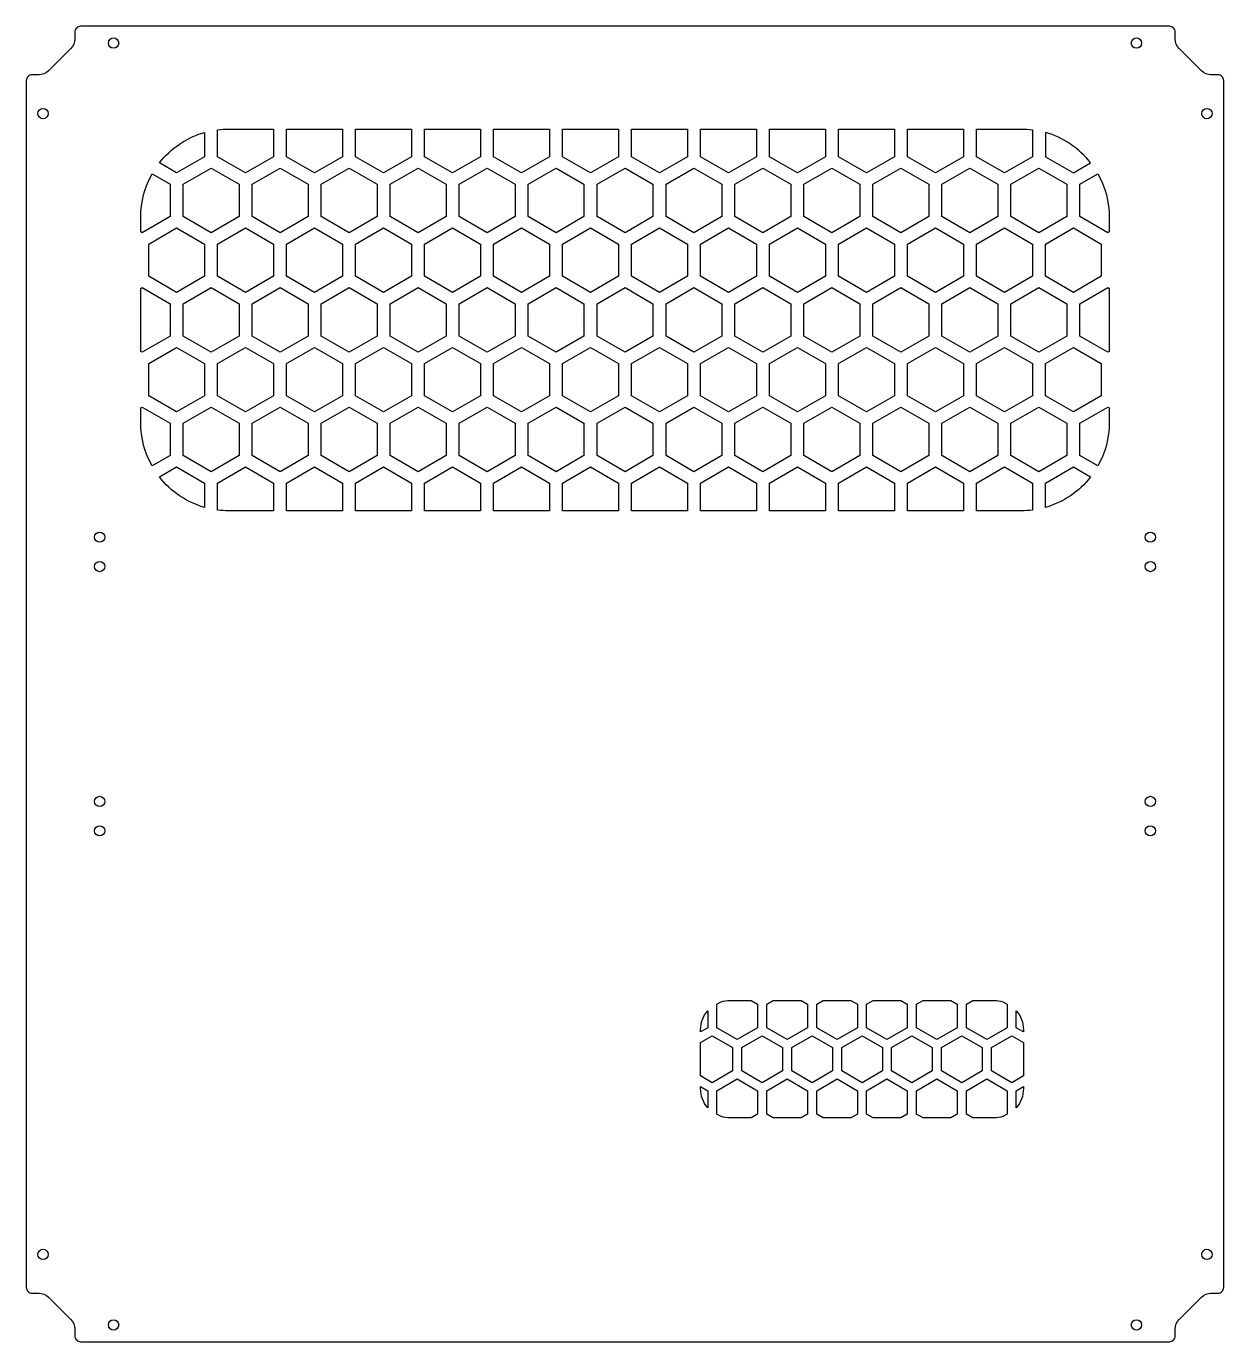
# Model space of a CAD drawing. Header units: millimetres. Extents: x -204 to 204, y 21 to 469.
import ezdxf

# ---------------------------------------------------------------- set-up
doc = ezdxf.new("R2010")
doc.units = ezdxf.units.MM
doc.layers.get('0').update_dxf_attribs({"linetype": 'CONTINUOUS'})

msp = doc.modelspace()

# ---------------------------------------------------------------- linework, layer by layer
for points in [[(-185.48, 469, 0.414214), (-187.48, 467), (-187.48, 464.66, -0.198912), (-188.79, 461.47), (-196.45, 453.82, -0.198912), (-199.63, 452.5), (-201.98, 452.5, 0.414214), (-203.98, 450.5), (-203.98, 39.5, 0.414214), (-201.98, 37.5), (-199.63, 37.5, -0.198912), (-196.45, 36.18), (-188.79, 28.53, -0.198912), (-187.48, 25.34), (-187.48, 23, 0.414214), (-185.48, 21), (185.48, 21, 0.414214), (187.48, 23), (187.48, 25.34, -0.198912), (188.79, 28.53), (196.45, 36.18, -0.198912), (199.63, 37.5), (201.98, 37.5, 0.414214), (203.98, 39.5), (203.98, 450.5, 0.414214), (201.98, 452.5), (199.63, 452.5, -0.198912), (196.45, 453.82), (188.79, 461.47, -0.198912), (187.48, 464.66), (187.48, 467, 0.414214), (185.48, 469)], [(-143.22, 432.85), (-143.22, 424.55), (-152.75, 419.05), (-158.65, 422.46, -0.158894)], [(-119.72, 434), (-119.72, 424.55), (-129.25, 419.05), (-138.78, 424.55), (-138.78, 433.76, -0.031563), (-135, 434)], [(138.78, 433.76), (138.78, 424.55), (129.25, 419.05), (119.72, 424.55), (119.72, 434), (135, 434, -0.031563)], [(158.65, 422.46, 0.158894), (143.22, 432.85), (143.22, 424.55), (152.75, 419.05)], [(-161.12, 418.75), (-154.97, 415.2), (-154.97, 404.2), (-164.5, 398.7), (-165, 398.99), (-165, 404, -0.12924)], [(165, 398.99), (164.5, 398.7), (154.97, 404.2), (154.97, 415.2), (161.12, 418.75, -0.12924), (165, 404)], [(-165, 339.01), (-164.5, 339.3), (-154.97, 333.8), (-154.97, 322.8), (-161.12, 319.25, -0.12924), (-165, 334)], [(161.12, 319.25), (154.97, 322.8), (154.97, 333.8), (164.5, 339.3), (165, 339.01), (165, 334, -0.12924)], [(-158.65, 315.54), (-152.75, 318.95), (-143.22, 313.45), (-143.22, 305.15, -0.158894)], [(-138.78, 304.24), (-138.78, 313.45), (-129.25, 318.95), (-119.72, 313.45), (-119.72, 304), (-135, 304, -0.031563)], [(119.72, 304), (119.72, 313.45), (129.25, 318.95), (138.78, 313.45), (138.78, 304.24, -0.031563), (135, 304)], [(143.22, 305.15), (143.22, 313.45), (152.75, 318.95), (158.65, 315.54, -0.158894)], [(42.97, 137.2), (45.18, 135.92), (45.18, 127.92), (38.25, 123.92), (31.32, 127.92), (31.32, 135.92), (32.72, 136.73, -0.07709), (35.75, 137.2)], [(118.53, 137.2), (125.75, 137.2, -0.07709), (128.78, 136.73), (130.18, 135.92), (130.18, 127.92), (123.25, 123.92), (116.32, 127.92), (116.32, 135.92)], [(28.18, 133.73), (28.18, 127.92), (25.75, 126.52), (25.75, 127.2, -0.179855)], [(135.75, 126.52), (133.32, 127.92), (133.32, 133.73, -0.179855), (135.75, 127.2)], [(25.75, 107.88), (28.18, 106.48), (28.18, 100.67, -0.179855), (25.75, 107.2)], [(32.72, 97.67), (31.32, 98.48), (31.32, 106.48), (38.25, 110.48), (45.18, 106.48), (45.18, 98.48), (42.97, 97.2), (35.75, 97.2, -0.07709)], [(118.53, 97.2), (116.32, 98.48), (116.32, 106.48), (123.25, 110.48), (130.18, 106.48), (130.18, 98.48), (128.78, 97.67, -0.07709), (125.75, 97.2)], [(133.32, 100.67), (133.32, 106.48), (135.75, 107.88), (135.75, 107.2, -0.179855)]]:
    msp.add_lwpolyline(points, format="xyb", close=True)
for points in [[(-96.22, 434), (-96.22, 424.55), (-105.75, 419.05), (-115.28, 424.55), (-115.28, 434)], [(-72.72, 434), (-72.72, 424.55), (-82.25, 419.05), (-91.78, 424.55), (-91.78, 434)], [(-49.22, 434), (-49.22, 424.55), (-58.75, 419.05), (-68.28, 424.55), (-68.28, 434)], [(-25.72, 434), (-25.72, 424.55), (-35.25, 419.05), (-44.78, 424.55), (-44.78, 434)], [(-2.22, 434), (-2.22, 424.55), (-11.75, 419.05), (-21.28, 424.55), (-21.28, 434)], [(21.28, 434), (21.28, 424.55), (11.75, 419.05), (2.22, 424.55), (2.22, 434)], [(44.78, 434), (44.78, 424.55), (35.25, 419.05), (25.72, 424.55), (25.72, 434)], [(68.28, 434), (68.28, 424.55), (58.75, 419.05), (49.22, 424.55), (49.22, 434)], [(91.78, 434), (91.78, 424.55), (82.25, 419.05), (72.72, 424.55), (72.72, 434)], [(115.28, 434), (115.28, 424.55), (105.75, 419.05), (96.22, 424.55), (96.22, 434)], [(-150.53, 415.2), (-141, 420.7), (-131.47, 415.2), (-131.47, 404.2), (-141, 398.7), (-150.53, 404.2)], [(-127.03, 415.2), (-117.5, 420.7), (-107.97, 415.2), (-107.97, 404.2), (-117.5, 398.7), (-127.03, 404.2)], [(-103.53, 415.2), (-94, 420.7), (-84.47, 415.2), (-84.47, 404.2), (-94, 398.7), (-103.53, 404.2)], [(-80.03, 415.2), (-70.5, 420.7), (-60.97, 415.2), (-60.97, 404.2), (-70.5, 398.7), (-80.03, 404.2)], [(-56.53, 415.2), (-47, 420.7), (-37.47, 415.2), (-37.47, 404.2), (-47, 398.7), (-56.53, 404.2)], [(-33.03, 415.2), (-23.5, 420.7), (-13.97, 415.2), (-13.97, 404.2), (-23.5, 398.7), (-33.03, 404.2)], [(-9.53, 415.2), (0, 420.7), (9.53, 415.2), (9.53, 404.2), (0, 398.7), (-9.53, 404.2)], [(13.97, 415.2), (23.5, 420.7), (33.03, 415.2), (33.03, 404.2), (23.5, 398.7), (13.97, 404.2)], [(37.47, 415.2), (47, 420.7), (56.53, 415.2), (56.53, 404.2), (47, 398.7), (37.47, 404.2)], [(60.97, 415.2), (70.5, 420.7), (80.03, 415.2), (80.03, 404.2), (70.5, 398.7), (60.97, 404.2)], [(84.47, 415.2), (94, 420.7), (103.53, 415.2), (103.53, 404.2), (94, 398.7), (84.47, 404.2)], [(107.97, 415.2), (117.5, 420.7), (127.03, 415.2), (127.03, 404.2), (117.5, 398.7), (107.97, 404.2)], [(131.47, 415.2), (141, 420.7), (150.53, 415.2), (150.53, 404.2), (141, 398.7), (131.47, 404.2)], [(-162.28, 394.85), (-152.75, 400.35), (-143.22, 394.85), (-143.22, 383.85), (-152.75, 378.35), (-162.28, 383.85)], [(-138.78, 394.85), (-129.25, 400.35), (-119.72, 394.85), (-119.72, 383.85), (-129.25, 378.35), (-138.78, 383.85)], [(-115.28, 394.85), (-105.75, 400.35), (-96.22, 394.85), (-96.22, 383.85), (-105.75, 378.35), (-115.28, 383.85)], [(-91.78, 394.85), (-82.25, 400.35), (-72.72, 394.85), (-72.72, 383.85), (-82.25, 378.35), (-91.78, 383.85)], [(-68.28, 394.85), (-58.75, 400.35), (-49.22, 394.85), (-49.22, 383.85), (-58.75, 378.35), (-68.28, 383.85)], [(-44.78, 394.85), (-35.25, 400.35), (-25.72, 394.85), (-25.72, 383.85), (-35.25, 378.35), (-44.78, 383.85)], [(-21.28, 394.85), (-11.75, 400.35), (-2.22, 394.85), (-2.22, 383.85), (-11.75, 378.35), (-21.28, 383.85)], [(2.22, 394.85), (11.75, 400.35), (21.28, 394.85), (21.28, 383.85), (11.75, 378.35), (2.22, 383.85)], [(25.72, 394.85), (35.25, 400.35), (44.78, 394.85), (44.78, 383.85), (35.25, 378.35), (25.72, 383.85)], [(49.22, 394.85), (58.75, 400.35), (68.28, 394.85), (68.28, 383.85), (58.75, 378.35), (49.22, 383.85)], [(72.72, 394.85), (82.25, 400.35), (91.78, 394.85), (91.78, 383.85), (82.25, 378.35), (72.72, 383.85)], [(96.22, 394.85), (105.75, 400.35), (115.28, 394.85), (115.28, 383.85), (105.75, 378.35), (96.22, 383.85)], [(119.72, 394.85), (129.25, 400.35), (138.78, 394.85), (138.78, 383.85), (129.25, 378.35), (119.72, 383.85)], [(143.22, 394.85), (152.75, 400.35), (162.28, 394.85), (162.28, 383.85), (152.75, 378.35), (143.22, 383.85)], [(-165, 379.71), (-164.5, 380), (-154.97, 374.5), (-154.97, 363.5), (-164.5, 358), (-165, 358.29)], [(-150.53, 374.5), (-141, 380), (-131.47, 374.5), (-131.47, 363.5), (-141, 358), (-150.53, 363.5)], [(-127.03, 374.5), (-117.5, 380), (-107.97, 374.5), (-107.97, 363.5), (-117.5, 358), (-127.03, 363.5)], [(-103.53, 374.5), (-94, 380), (-84.47, 374.5), (-84.47, 363.5), (-94, 358), (-103.53, 363.5)], [(-80.03, 374.5), (-70.5, 380), (-60.97, 374.5), (-60.97, 363.5), (-70.5, 358), (-80.03, 363.5)], [(-56.53, 374.5), (-47, 380), (-37.47, 374.5), (-37.47, 363.5), (-47, 358), (-56.53, 363.5)], [(-33.03, 374.5), (-23.5, 380), (-13.97, 374.5), (-13.97, 363.5), (-23.5, 358), (-33.03, 363.5)], [(0, 380), (9.53, 374.5), (9.53, 363.5), (0, 358), (-9.53, 363.5), (-9.53, 374.5)], [(13.97, 374.5), (23.5, 380), (33.03, 374.5), (33.03, 363.5), (23.5, 358), (13.97, 363.5)], [(37.47, 374.5), (47, 380), (56.53, 374.5), (56.53, 363.5), (47, 358), (37.47, 363.5)], [(60.97, 374.5), (70.5, 380), (80.03, 374.5), (80.03, 363.5), (70.5, 358), (60.97, 363.5)], [(84.47, 374.5), (94, 380), (103.53, 374.5), (103.53, 363.5), (94, 358), (84.47, 363.5)], [(107.97, 374.5), (117.5, 380), (127.03, 374.5), (127.03, 363.5), (117.5, 358), (107.97, 363.5)], [(131.47, 374.5), (141, 380), (150.53, 374.5), (150.53, 363.5), (141, 358), (131.47, 363.5)], [(165, 358.29), (164.5, 358), (154.97, 363.5), (154.97, 374.5), (164.5, 380), (165, 379.71)], [(-162.28, 354.15), (-152.75, 359.65), (-143.22, 354.15), (-143.22, 343.15), (-152.75, 337.65), (-162.28, 343.15)], [(-138.78, 354.15), (-129.25, 359.65), (-119.72, 354.15), (-119.72, 343.15), (-129.25, 337.65), (-138.78, 343.15)], [(-115.28, 354.15), (-105.75, 359.65), (-96.22, 354.15), (-96.22, 343.15), (-105.75, 337.65), (-115.28, 343.15)], [(-91.78, 354.15), (-82.25, 359.65), (-72.72, 354.15), (-72.72, 343.15), (-82.25, 337.65), (-91.78, 343.15)], [(-68.28, 354.15), (-58.75, 359.65), (-49.22, 354.15), (-49.22, 343.15), (-58.75, 337.65), (-68.28, 343.15)], [(-44.78, 354.15), (-35.25, 359.65), (-25.72, 354.15), (-25.72, 343.15), (-35.25, 337.65), (-44.78, 343.15)], [(-21.28, 354.15), (-11.75, 359.65), (-2.22, 354.15), (-2.22, 343.15), (-11.75, 337.65), (-21.28, 343.15)], [(2.22, 354.15), (11.75, 359.65), (21.28, 354.15), (21.28, 343.15), (11.75, 337.65), (2.22, 343.15)], [(25.72, 354.15), (35.25, 359.65), (44.78, 354.15), (44.78, 343.15), (35.25, 337.65), (25.72, 343.15)], [(49.22, 354.15), (58.75, 359.65), (68.28, 354.15), (68.28, 343.15), (58.75, 337.65), (49.22, 343.15)], [(72.72, 354.15), (82.25, 359.65), (91.78, 354.15), (91.78, 343.15), (82.25, 337.65), (72.72, 343.15)], [(96.22, 354.15), (105.75, 359.65), (115.28, 354.15), (115.28, 343.15), (105.75, 337.65), (96.22, 343.15)], [(119.72, 354.15), (129.25, 359.65), (138.78, 354.15), (138.78, 343.15), (129.25, 337.65), (119.72, 343.15)], [(143.22, 354.15), (152.75, 359.65), (162.28, 354.15), (162.28, 343.15), (152.75, 337.65), (143.22, 343.15)], [(-150.53, 333.8), (-141, 339.3), (-131.47, 333.8), (-131.47, 322.8), (-141, 317.3), (-150.53, 322.8)], [(-127.03, 333.8), (-117.5, 339.3), (-107.97, 333.8), (-107.97, 322.8), (-117.5, 317.3), (-127.03, 322.8)], [(-103.53, 333.8), (-94, 339.3), (-84.47, 333.8), (-84.47, 322.8), (-94, 317.3), (-103.53, 322.8)], [(-80.03, 333.8), (-70.5, 339.3), (-60.97, 333.8), (-60.97, 322.8), (-70.5, 317.3), (-80.03, 322.8)], [(-56.53, 333.8), (-47, 339.3), (-37.47, 333.8), (-37.47, 322.8), (-47, 317.3), (-56.53, 322.8)], [(-33.03, 333.8), (-23.5, 339.3), (-13.97, 333.8), (-13.97, 322.8), (-23.5, 317.3), (-33.03, 322.8)], [(-9.53, 333.8), (0, 339.3), (9.53, 333.8), (9.53, 322.8), (0, 317.3), (-9.53, 322.8)], [(13.97, 333.8), (23.5, 339.3), (33.03, 333.8), (33.03, 322.8), (23.5, 317.3), (13.97, 322.8)], [(37.47, 333.8), (47, 339.3), (56.53, 333.8), (56.53, 322.8), (47, 317.3), (37.47, 322.8)], [(60.97, 333.8), (70.5, 339.3), (80.03, 333.8), (80.03, 322.8), (70.5, 317.3), (60.97, 322.8)], [(84.47, 333.8), (94, 339.3), (103.53, 333.8), (103.53, 322.8), (94, 317.3), (84.47, 322.8)], [(107.97, 333.8), (117.5, 339.3), (127.03, 333.8), (127.03, 322.8), (117.5, 317.3), (107.97, 322.8)], [(131.47, 333.8), (141, 339.3), (150.53, 333.8), (150.53, 322.8), (141, 317.3), (131.47, 322.8)], [(-115.28, 304), (-115.28, 313.45), (-105.75, 318.95), (-96.22, 313.45), (-96.22, 304)], [(-91.78, 304), (-91.78, 313.45), (-82.25, 318.95), (-72.72, 313.45), (-72.72, 304)], [(-68.28, 304), (-68.28, 313.45), (-58.75, 318.95), (-49.22, 313.45), (-49.22, 304)], [(-44.78, 304), (-44.78, 313.45), (-35.25, 318.95), (-25.72, 313.45), (-25.72, 304)], [(-21.28, 304), (-21.28, 313.45), (-11.75, 318.95), (-2.22, 313.45), (-2.22, 304)], [(2.22, 304), (2.22, 313.45), (11.75, 318.95), (21.28, 313.45), (21.28, 304)], [(25.72, 304), (25.72, 313.45), (35.25, 318.95), (44.78, 313.45), (44.78, 304)], [(49.22, 304), (49.22, 313.45), (58.75, 318.95), (68.28, 313.45), (68.28, 304)], [(72.72, 304), (72.72, 313.45), (82.25, 318.95), (91.78, 313.45), (91.78, 304)], [(96.22, 304), (96.22, 313.45), (105.75, 318.95), (115.28, 313.45), (115.28, 304)], [(59.97, 137.2), (62.18, 135.92), (62.18, 127.92), (55.25, 123.92), (48.32, 127.92), (48.32, 135.92), (50.53, 137.2)], [(76.97, 137.2), (79.18, 135.92), (79.18, 127.92), (72.25, 123.92), (65.32, 127.92), (65.32, 135.92), (67.53, 137.2)], [(93.97, 137.2), (96.18, 135.92), (96.18, 127.92), (89.25, 123.92), (82.32, 127.92), (82.32, 135.92), (84.53, 137.2)], [(110.97, 137.2), (113.18, 135.92), (113.18, 127.92), (106.25, 123.92), (99.32, 127.92), (99.32, 135.92), (101.53, 137.2)], [(25.75, 122.89), (29.75, 125.2), (36.68, 121.2), (36.68, 113.2), (29.75, 109.2), (25.75, 111.51)], [(53.68, 121.2), (53.68, 113.2), (46.75, 109.2), (39.82, 113.2), (39.82, 121.2), (46.75, 125.2)], [(70.68, 121.2), (70.68, 113.2), (63.75, 109.2), (56.82, 113.2), (56.82, 121.2), (63.75, 125.2)], [(80.75, 125.2), (87.68, 121.2), (87.68, 113.2), (80.75, 109.2), (73.82, 113.2), (73.82, 121.2)], [(104.68, 121.2), (104.68, 113.2), (97.75, 109.2), (90.82, 113.2), (90.82, 121.2), (97.75, 125.2)], [(121.68, 121.2), (121.68, 113.2), (114.75, 109.2), (107.82, 113.2), (107.82, 121.2), (114.75, 125.2)], [(135.75, 111.51), (131.75, 109.2), (124.82, 113.2), (124.82, 121.2), (131.75, 125.2), (135.75, 122.89)], [(50.53, 97.2), (48.32, 98.48), (48.32, 106.48), (55.25, 110.48), (62.18, 106.48), (62.18, 98.48), (59.97, 97.2)], [(67.53, 97.2), (65.32, 98.48), (65.32, 106.48), (72.25, 110.48), (79.18, 106.48), (79.18, 98.48), (76.97, 97.2)], [(84.53, 97.2), (82.32, 98.48), (82.32, 106.48), (89.25, 110.48), (96.18, 106.48), (96.18, 98.48), (93.97, 97.2)], [(101.53, 97.2), (99.32, 98.48), (99.32, 106.48), (106.25, 110.48), (113.18, 106.48), (113.18, 98.48), (110.97, 97.2)]]:
    msp.add_lwpolyline(points, close=True)
for centre in [(-174.24, 463.3), (174.24, 463.3), (-198.28, 439.26), (198.28, 439.26), (-178.98, 295), (178.98, 295), (-178.98, 285), (178.98, 285), (-178.98, 205), (178.98, 205), (-178.98, 195), (178.98, 195), (-198.28, 50.74), (198.28, 50.74), (-174.24, 26.7), (174.24, 26.7)]:
    msp.add_circle(centre, 1.75)

doc.saveas('drawing.dxf')
